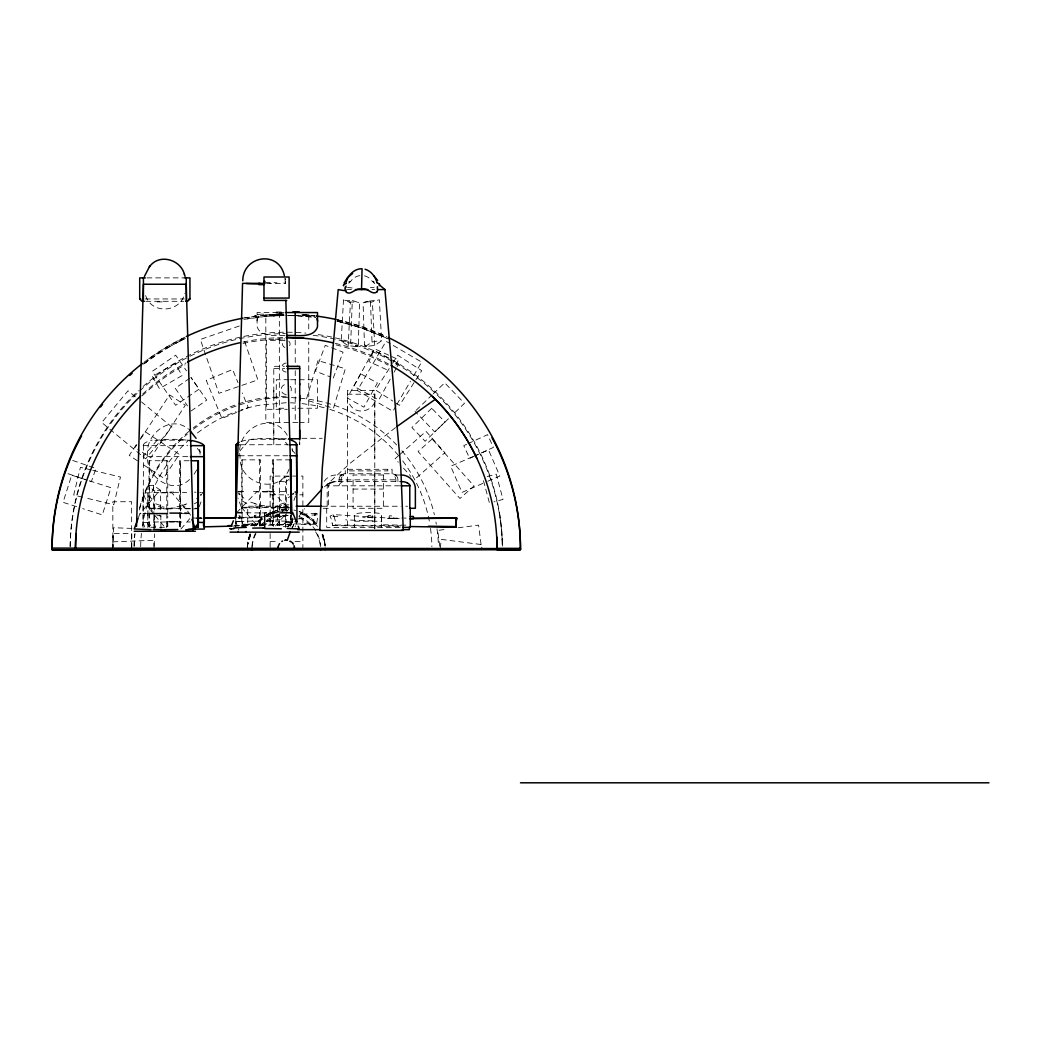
<?xml version="1.0" encoding="UTF-8"?>
<svg xmlns="http://www.w3.org/2000/svg" width="1041" height="1041" viewBox="0 0 1041 1041"><rect width="100%" height="100%" fill="white"/><g stroke="black" fill="none" stroke-linecap="round" stroke-linejoin="round"><path stroke-width="0.75" stroke-dasharray="5 3.75" d="M144.725 527.058L143.085 522.595L143.085 496.947M147.822 527.566L147.822 513.942M154.68 517.143L154.693 514.761M154.693 509.986L154.693 490.884L147.783 485.887L147.822 520.006M180.366 526.993L179.468 526.108L180.483 521.814L180.483 460.747L180.483 511.053M238.233 518.08L239.964 518.054L239.898 515.894L235.266 515.894M239.964 518.054L239.977 515.894M264.674 515.763L264.674 512.914L274.421 512.875M273.783 444.455L273.783 366.328L284.427 366.289M273.783 428.176L273.783 438.781L280.823 438.742M273.783 395.203L273.783 388.722M288.253 526.395A29.135 23.826 -90 0 0 289.658 524.963L291.077 521.424L291.077 514.944M299.704 442.945L299.704 444.715L299.704 441.02M347.382 408.97L347.382 406.146M347.382 395.697L347.382 394.565M354.604 525.705L354.604 527.384L354.604 513.903A36.995 18.152 0 0 1 381.461 513.72L381.448 527.384L381.448 514.709M374.786 528.984L374.786 394.214L347.382 394.214M112.896 549.492L112.922 533.382L131.739 533.421L131.713 549.492M154.667 528.177L154.68 516.31M326.718 508.294L326.692 527.384L401.149 527.384M332.3 523.454C331.402 526.746 337.089 525.874 335.605 522.959A25.999 22.967 88.5 0 0 334.551 518.236L333.875 514.644L330.062 516.089A24.307 23.566 86.7 0 1 332.17 523.467M252.742 525.653L252.755 523.493L250.712 525.601M288.943 476.505A30.553 9.824 -21.2 0 0 288.032 476.466L286.587 476.479L279.548 481.436L279.209 510.91M279.04 525.653L279.509 515.36M284.31 523.571L286.054 521.931L286.158 513.408M286.184 510.91L286.587 476.479M235.708 527.306L235.93 519.225M358.299 343.985L359.679 302.957L352.3 300.446L350.726 342.203L357.31 346.562L358.299 343.985A30.579 17.71 -54.9 0 1 355.554 346.601L354.474 346.406A29.903 9.616 21.2 0 0 350.075 345.859L348.149 345.755L341.214 340.967L343.504 299.86L350.414 302.476L348.149 345.755M247.277 548.113L247.836 541.762L250.009 533.994M112.805 549.492L113.638 527.722L132.636 528.451M154.159 546.382L154.641 533.955M317.609 518.353A24.255 23.514 -87.2 0 0 316.75 524.196L313.328 523.636L313.523 521.203A26.012 22.967 -89.1 0 1 314.499 516.596L314.824 515.568A26.598 12.479 88.6 0 1 315.983 513.278L317.583 514.085M367.915 517.676L368.098 515.438L372.73 515.724L372.535 517.832L367.967 517.247M372.535 517.832L372.665 515.711M389.1 518.327L389.308 515.802L393.94 516.076L393.732 518.405L389.1 518.366L401.319 518.002M338.898 485.809L340.238 483.141L343.231 481.736A16.422 11.62 90 0 1 344.87 481.58M247.537 545.263L247.394 546.668A38.998 38.998 0 0 1 251.102 532.875L247.537 545.263L250.972 533.148M440.226 548.113L441.358 539.381L482.23 544.664L481.723 548.581M368.007 517.039L372.639 517.117M393.745 518.379L333.875 514.644M291.558 523.259L292.69 521.502M285.755 522.205L286.067 521.229L285.351 521.203M145.636 295.566C151.648 314.903 180.809 312.638 184.764 293.198M138.414 517.598L139.806 513.799L157.646 492.848L171.999 492.848L189.839 513.799L191.232 517.598M199.273 506.616L201.733 499.927M293.926 500.422L295.514 496.128M295.097 526.876L295.475 525.848M333.276 378.026L343.062 352.157L325.247 345.352L315.462 371.221L330.309 376.894M395.931 365.287L398.495 359.613L390.089 355.801M196.736 469.92L193.613 475.099M289.164 469.036C278.936 496.128 238.48 483.844 240.068 456.583C235.058 429.23 272.742 408.827 287.667 435.984M390.219 379.184L378.729 399.991L353.771 386.211L373.706 350.14L391.715 360.095M394.058 372.249L396.348 368.085M397.115 366.692L398.651 363.921L393.108 360.85M292.079 527.67L294.408 523.584M396.087 405.821L392.886 411.286L357.31 390.479L386.068 341.279L390.18 343.686M396.881 404.455L410.466 381.214M413.667 375.749L421.657 362.086L391.546 344.48M389.204 368.605L375.502 389.946L392.821 401.071M392.626 363.27L397.766 355.267L421.748 370.674L414.904 381.344M414.045 382.672L399.484 405.352L394.149 401.93M135.057 447.474L136.826 444.78M140.366 439.38L169.605 394.89L185.324 405.235L150.776 457.806L137.672 449.192M136.241 444.806L129.24 455.372L139.819 462.373M140.613 438.209L144.972 431.599L179.338 454.357L163.606 478.118L141.134 463.245M374.786 402.373C370.141 412.314 355.658 414.617 349.776 404.442A34.887 32.844 -7.4 0 1 347.967 401.774L347.382 400.902M299.183 516.089L304.675 508.672M282.41 511.131C283.139 510.558 288.045 502.556 285.494 503.245M288.773 508.841L287.967 509.986M287.706 510.363L286.9 511.495M143.554 445.106L143.085 527.475M255.5 525.77L262.462 518.847L255.631 525.614A38.998 38.998 0 0 1 261.408 519.68M239.807 451.052L249.84 439.25L282.944 439.25L287.954 445.158M180.9 529.088L191.375 516.778M275.553 525.9L284.466 515.425M245.949 524.274L244.336 524.261L241.564 527.201M236.619 512.679L256.567 491.964L272.794 491.964L290.517 510.376M287.797 526.98L288.708 526.082M288.331 526.447L289.138 525.653M260.146 525.705L259.599 520.929L262.826 520.903M288.995 525.783L291.363 523.441M324.493 486.759L350.427 463.024L395.788 427.383M291.285 523.519L292.261 522.569L292.261 517.286M348.761 283.178L350.622 281.46A13.65 13.559 8.3 0 1 354.981 277.348L355.501 277.023A12.687 12.518 0.1 0 1 360.641 275.579M416.14 410.284L432.132 394.903M433.277 393.81L444.689 382.815L464.455 403.361L453.03 414.344M448.463 418.742L434.761 431.937L414.995 411.39M166.261 527.28L167.744 525.744L166.768 521.814M282.814 524.976L284.505 523.389M269.554 315.358L270.946 314.616M398.716 455.516L395.151 458.665L398.3 462.23M399.9 454.462L426.016 431.351L444.91 452.705L415.229 478.964M189.592 479.485C172.312 496.05 145.024 476.271 147.549 454.774C145.219 433.928 170.893 414.084 188.525 429.165M262.137 517.715L254.29 526.03A38.998 38.998 0 0 1 288.188 509.387L276.412 510.611L265.377 515.425M143.476 364.064L158.193 353.628M144.686 363.166L148.303 360.446M288.877 479.485L285.377 482.035L285.39 511.612M340.719 475.008L344.441 473.746L392.535 473.746L396.244 475.008M148.798 358.703L167.913 346.224L185.363 336.985M365.235 346.562L372.014 342.073L370.44 300.368L363.075 302.892L364.467 344.571L365.235 346.562L368.566 346.198A29.903 9.616 -21.2 0 1 373.081 345.638L374.721 345.547L381.631 340.758L379.34 299.743L370.752 302.384M189.631 378.338L175.252 388.28L187.536 405.938M191.05 410.987L206.73 400.147L190.945 377.441L199.078 389.139L175.604 405.313L152.22 371.377L175.695 355.202L186.495 370.869M158.102 353.68L168.369 347.343M265.702 516.596L276.88 511.873L286.301 510.728M168.278 347.395L184.049 338.989L178.701 341.669M266.808 515.933L269.033 514.748M329.685 482.816L330.036 482.647A14.626 14.626 0 0 1 335.749 481.632L401.214 481.567M466.576 444.338L463.779 445.626L469.673 458.365L473.863 456.439M467.982 443.7L487.539 434.657L493.421 447.396L475.256 455.789M331.22 482.816L331.962 482.504A16.383 16.383 0 0 1 337.596 481.619M472.523 456.804L450.688 466.238L461.996 492.406L483.831 482.972M473.967 456.179L488.528 449.881L499.836 476.049L485.275 482.334M236.554 412.444L221.902 418.469L206.235 380.342L232.598 369.503L238.025 382.698M238.012 411.846L248.265 407.63L242.241 392.964M239.287 326.002L200.327 339.444L218.909 393.316L257.869 379.874L243.412 337.974M349.646 281.76L350.622 281.46M487.201 476.57L496.232 474.149L503.011 499.42L493.981 501.84M185.077 506.746L183.177 507.162M277.791 505.861L275.878 506.277M244.778 317.817L270.374 314.655M444 529.596L437.701 530.416L440.174 549.492M458.144 527.774L478.587 525.132L481.723 549.492M315.983 513.278L300.498 514.527M265.39 315.124L274.199 314.499M279.105 514.514L275.956 514.735L276.177 516.896C286.197 518.093 277.426 513.564 276.177 516.896M316.867 514.788L310.96 515.165M288.201 515.386L266.743 516.557M286.054 521.931L288.032 521.892M272.716 314.512L274.538 314.408M143.111 522.595L147.315 522.387M153.912 514.319L148.681 508.164L143.216 492.979L159.911 492.315M238.22 491.977L243.165 491.755M236.762 521.658L239.196 521.541M275.253 339.21L284.779 338.924M268.682 507.188L264.349 507.201M237.023 521.645L235.826 521.71L238.831 529.973M238.896 521.554L252.625 521.047M147.288 522.387L149.136 526.98M283.464 516.648L285.95 516.531M147.77 522.374L149.006 522.309L150.424 525.848A29.135 23.826 90 0 0 151.83 527.28M275.292 314.447L279.17 314.226M175.604 508.099L171.401 508.073M264.336 516.661L237.803 517.598M153.899 519.81L153.925 522.114L154.732 522.088M278.897 314.304L279.626 314.213M261.33 517.533L237.738 518.132M279.313 314.291L280.849 314.252M374.721 345.547L372.444 302.371M355.554 346.601L357.31 346.562M148.134 513.629L139.949 513.799M140.795 513.773L140.014 513.799M254.889 517.143C266.847 515.087 252.833 521.177 254.746 515.308L259.443 514.983L259.625 517.546M233.47 526.095L293.822 524.664M280.797 314.174L281.734 314.161M234.589 525.497L294.043 524.091M295.644 524.052L313.328 523.636M196.45 508.229L195.07 508.255M288.904 507.344L284.232 507.435M301.109 524.508L316.659 524.196M281.695 314.226L283.048 314.135M281.825 314.226L283.581 314.135M284.505 507.422L241.382 507.279L238.012 498.119M238.168 517.637L239.898 517.611M283.308 314.2L283.972 314.2M283.673 315.527L265.234 316.451L243.659 319.405A234.16 234.16 0 0 1 283.035 315.592M189.904 508.346L149.357 508.19M278.624 512.836L273.77 512.888M279.548 481.436L280.615 481.436A35.069 11.269 -21.2 0 1 285.377 482.035M284.974 335.488C275.943 335.241 260.406 337.57 257.101 326.601L257.101 312.547L284.115 312.547M170.06 521.788L180.483 521.814M286.275 396.166L259.443 398.56A152.168 152.168 0 0 0 193.405 427.799M286.275 402.724L260.601 405.014A145.61 145.61 0 0 0 240.978 409.959M281.408 438.742L287.368 438.729M266.639 512.914L265.013 512.914M146.898 277.882L183.854 277.882M269.216 283.36L270.231 283.36M266.574 283.36L285.351 283.36M347.382 289.58L351.455 289.58M372.001 289.58L374.617 289.58M145.324 298.962L184.322 298.962M145.792 301.304L183.854 301.304M157.243 301.89L164.829 301.89M284.18 315.358L263.126 315.358L263.126 312.547L263.126 313.953A27.56 4.164 -2.8 0 0 257.153 314.694M285.702 315.358L293.25 315.358M293.601 315.358L311.454 315.358M284.167 340.485L266.353 340.485L266.353 409.308L287.407 409.308M273.783 368.579L284.714 368.579M288.956 379.731L276.268 379.731L276.268 408.241L285.781 408.241M290.543 379.731L317.492 379.731L317.492 408.241L292.131 408.241M297.765 422.373L265.832 422.373L265.832 315.007M299.222 422.373L308.748 422.373L308.748 341.995M301.89 438.3L322.19 438.3M240.783 444.767L288.37 444.715M143.085 445.652L187.744 445.652M239.209 455.763L288.032 455.763M187.744 456.648L143.085 456.648L157.139 440.148L188.746 440.148A145.61 145.61 0 0 0 142.266 526.772M290.452 459.862L272.339 459.862L272.339 526.395M189.111 460.747L179.468 460.747L179.468 527.28M399.861 475.008L393.238 475.008A6.506 6.506 0 0 1 393.888 475.529M339.041 481.567L339.041 479.836L397.922 479.836L397.922 481.567M399.627 485.809L327.186 485.809L327.186 508.294M353.081 489.062L383.361 489.062M270.139 494.826L288.851 494.826M299.756 494.826L302.879 494.826M288.825 504.82L284.193 504.82A4.684 4.684 0 0 0 279.509 509.504M288.526 506.238L247.732 506.238L247.732 525.64M322.255 506.238L401.123 506.238M405.756 506.238L407.551 506.238M323.231 508.294L328.618 508.294L328.618 485.809M354.604 521.216L381.448 521.216M245.962 526.395L241.772 526.395L241.772 459.862L260.614 459.862L260.614 526.395M283.438 526.395L291.077 526.395L291.077 515.035M150.737 527.28L167.744 527.28L167.744 515.92M270.139 541.385L277.934 541.385M295.084 541.385L302.879 541.385M262.059 512.914L264.674 512.914L264.687 515.959M266.756 520.89L270.022 520.903M160.743 509.687L160.522 490.285L159.455 490.285A35.069 11.269 21.2 0 0 154.693 490.884M332.495 525.601L400.98 526.421M288.877 315.527L295.397 315.683M201.434 518.145L195.591 518.028M335.814 525.002L400.772 525.874M245.975 512.784L255.592 512.888A30.41 0.82 0 0 0 262.423 512.94M201.564 518.171L191.973 518.015L196.268 518.067M181.967 513.642L189.839 513.799M399.276 518.587L387.382 518.353M403.726 518.054L406.133 518.106M200.067 518.132L201.186 518.158M148.681 508.164L149.553 508.19M160.522 490.285L153.495 485.34L152.142 485.327A30.553 9.824 21.2 0 0 147.783 485.887M280.159 491.43L288.695 491.716M242.059 507.292L243.165 507.331M187.458 521.931L190.308 522.009M290.439 402.789L297.921 403.192M362.749 517.624L365.248 517.715M244.232 524.248L244.271 527.214M291.077 521.424L292.287 521.476M337.896 516.518L330.062 516.089M296.711 315.735L315.345 317.323M301.877 314.642L314.33 315.8M304.831 314.876L309.268 315.241L305.481 314.916M303.087 314.85L314.408 316.061M302.059 403.583L311.949 405.014A145.61 145.61 0 0 1 324.818 407.916M313.341 315.683L314.85 315.865M336.777 319.873L341.539 320.797M256.906 506.277L254.993 505.861M164.192 507.162L162.292 506.746M337.037 321.083L361.578 327.941L388.501 338.989M337.427 319.782L360.667 326.249L386.185 336.49M293.848 510.09L295.67 510.493M91.192 469.933L80.417 467.331L73.716 495.035L82.955 497.273M92.74 470.311L120.47 477.025L113.768 504.729L84.49 497.637M364.506 275.852A12.713 12.609 -3.9 0 1 367.538 277.01L368.514 277.609A13.754 13.702 -59.5 0 1 372.353 281.395L373.368 281.695M76.644 506.668L63.046 502.335L71.725 475.177L110.984 487.722L102.304 514.879L82.681 508.607M72.662 460.434L95.928 468.502L91.322 481.762L88.42 480.76M68.055 473.681L86.963 480.252M388.683 355.163L374.656 348.826L368.865 361.604L389.907 371.13M154.484 504.078C152.65 503.506 155.825 510.142 157.217 511.469M385.873 337.791L361.63 327.954L336.659 321.031A234.16 234.16 0 0 1 386.81 338.247M135.343 396.803L128.03 390.752L101.732 422.49L145.623 458.847L171.921 427.109L141.446 401.865M372.366 281.395L374.747 283.62M245.247 526.369L244.856 526.017A32.87 27.417 90 0 1 242.462 523.441L241.772 521.424M147.275 499.537L150.255 508.203L152.402 511.274M366.497 346.588L364.467 344.571M273.093 525.666L272.339 524.859L273.315 520.929L273.315 459.862L273.315 526.395M403.544 468.151L410.896 476.453M291.974 449.868L294.98 453.408M197.269 448.398L201.277 453.108M241.382 507.279L257.231 525.9M154.966 515.555L165.441 527.852M317.167 525.913L308.826 517.911L299.99 513.213A38.998 38.998 0 0 1 317.531 526.408M159.741 515.165L160.821 516.739L160.965 528.321M332.964 514.67L333.875 516.297M272.091 518.483L270.153 514.215L267.888 515.334A38.998 38.998 0 0 1 286.965 510.728M153.925 522.114L155.812 528.216M143.216 492.979L143.619 494.436M483.479 480.76L489.465 503.063M324.714 543.142L325.052 545.562L321.786 533.604A38.998 38.998 0 0 1 325.117 546.278M254.967 517.585L254.811 515.308M284.909 278.285L285.403 283.36L285.403 278.585M285.195 281.669L285.403 283.243M499.524 513.187L501.71 531.001L502.335 546.98M292.131 448.411L292.443 451.182M199.703 449.296L200.119 454.774M154.029 548.113L153.73 540.279L112.545 541.854L112.805 548.581M292 517.559L292.274 527.28M314.798 513.252L314.824 515.568M154.003 529.088L153.847 515.217M153.495 485.34L153.821 512.679M285.429 525.419L285.429 527.397M285.39 514.566L285.429 526.408M131.713 548.113L131.621 501.723L112.805 501.762L112.896 548.581M395.866 481.567L395.866 479.836A5.804 5.804 0 0 0 393.875 475.542M392.067 473.746L392.067 469.296L345.287 469.296L345.287 473.746M387.812 469.296L387.812 470.896L349.529 470.896L349.529 469.296M374.786 407.565L374.786 390.388L347.382 390.388L347.382 528.984M374.786 412.796L374.786 458.17M374.786 473.811L374.786 528.334M347.147 479.836L347.147 481.567M341.097 481.567L341.097 479.836A5.804 5.804 0 0 1 343.088 475.542M308.748 315.202L308.748 331.272M302.879 549.492L302.879 476.088L270.139 476.088L270.139 525.705M295.228 340.004L295.228 364.233M295.228 370.687L295.228 422.373M290.452 515.035L290.452 526.395M281.968 314.161L281.968 315.358M280.94 312.547L280.94 315.358M279.509 512.458L279.509 524.261A4.684 4.684 0 0 0 279.691 525.549M279.352 312.547L279.352 422.373M277.544 506.238L277.544 525.64M273.119 314.551L273.119 315.358M270.139 533.578L270.139 549.492M259.599 459.862L259.599 526.395M242.137 459.862L242.137 526.395M235.786 518.509L235.786 526.746M180.483 512.679L180.483 527.28M167.744 514.371L167.744 460.747L149.006 460.747L149.006 511.053M166.768 460.747L166.768 527.28M149.631 460.747L149.631 527.28M149.006 512.588L149.006 527.28M143.879 362.372A234.225 234.225 0 0 1 184.986 337.154M243.087 318.13A234.225 234.225 0 0 1 283.204 314.135M303.881 314.772A234.225 234.225 0 0 1 315.202 315.904M336.711 319.613A234.225 234.225 0 0 1 386.849 336.803M274.954 315.618A25.374 1.47 -2.4 0 1 278.481 315.449M142.591 394.11A210.763 210.763 0 0 1 186.027 362.919M242.982 342.047A210.763 210.763 0 0 1 285.156 337.557M335.228 343.335A210.763 210.763 0 0 1 388.866 364.233M140.678 546.681A145.61 145.61 0 0 1 141.433 533.382M197.413 432.991A145.61 145.61 0 0 1 235.969 411.689M329.893 409.412A145.61 145.61 0 0 1 398.104 455.086M402.763 460.968A145.61 145.61 0 0 1 429.751 523.48M430.519 528.425A145.61 145.61 0 0 1 431.885 546.681M134.12 546.382A152.168 152.168 0 0 1 134.744 534.319M139.533 508.073A152.168 152.168 0 0 1 188.811 431.481M70.15 547.006A216.125 216.125 0 0 1 138.401 390.713M143.098 386.445A216.125 216.125 0 0 1 305.924 333.107M318.208 334.59A216.125 216.125 0 0 1 502.4 546.512M274.681 315.189A28.979 2.733 -1.7 0 1 278.194 315.033M256.958 320.849A10.293 8.627 -5.5 0 1 259.534 315.67M306.926 315.891A27.613 2.108 4.7 0 1 310.283 316.23M254.433 315.813A14.392 1.067 -4.2 0 1 256.164 315.501M265.299 282.592A21.393 0.989 0 0 1 276.919 282.788M283.842 282.905A20.495 3.097 -15.5 0 1 284.193 282.944M274.147 512.914A30.41 0.82 0 0 1 267.407 512.953M252.716 523.558A32.362 14.027 -26.3 0 1 245.884 524.339M374.122 287.251A18.139 2.798 0.2 0 1 370.427 287.654M373.133 281.708A17.02 2.915 9.8 0 1 374.448 282.124M348.644 282.007A17.007 2.967 -9.6 0 1 349.451 281.747M347.147 287.537A17.905 3.474 -4 0 1 346.484 287.407M352.157 287.954A18.139 3.032 -0.9 0 1 347.967 287.433M349.034 302.033A27.886 4.841 10.1 0 1 358.69 302.397M344.792 300.381A24.034 4.307 11.5 0 1 353.185 301.109M341.201 340.954A26.428 8.497 21.2 0 1 350.726 342.216M364.363 302.163A27.951 4.841 -10.1 0 1 372.431 301.747M369.529 301.083A24.021 4.294 -11.5 0 1 377.961 300.302M372.014 342.086A26.428 8.497 -21.2 0 1 381.631 340.758M324.206 481.371A14.054 14.054 0 0 1 335.97 475.008L343.738 475.008A6.506 6.506 0 0 0 343.075 475.529M328.292 485.679A4.632 4.632 0 0 1 331.272 482.998M326.874 485.692A4.502 4.502 0 0 1 329.737 482.985M339.041 479.836A6.025 6.025 0 0 1 340.875 475.529M340.875 475.529A6.181 6.181 0 0 1 341.474 475.008M396.1 475.529A6.025 6.025 0 0 1 397.935 479.836M395.489 475.008A6.181 6.181 0 0 1 396.1 475.529M254.746 521.203A28.068 1.041 -0.2 0 1 263.373 521.086M266.561 521.047A27.847 0.976 0 0 1 279.365 521.164M281.447 521.034A30.514 1.054 0.2 0 1 285.911 521.177M246.457 507.995A25.322 0.898 -1.2 0 1 242.449 507.566M261.317 507.995A22.837 0.846 -0.6 0 1 249.502 507.865M243.932 498.145A44.464 17.046 9.6 0 1 241.798 496.492M246.782 503.428A37.346 15.277 2.2 0 1 239.625 498.704M255.188 503.571A31.933 10.553 7 0 1 250.699 502.126M256.867 504.247A28.354 11.061 3.4 0 1 254.446 503.662M264.635 505.744A24.555 10.254 1.7 0 1 258.09 504.976M276.529 506.98A24.919 12.505 -0.1 0 1 268.877 508.06M281.577 505.523A28.354 13.455 0.2 0 1 278.481 506.46M284.362 502.881A31.933 11.607 -4.6 0 1 279.756 504.482M240.952 441.592A36.344 6.845 -1.8 0 1 247.901 439.744M248.643 439.927A28.055 5.804 -0.7 0 1 285.104 439.692M287.915 439.211A36.344 7.716 0.4 0 1 290.426 439.927M269.411 491.482A28.068 1.041 0.2 0 1 278.038 491.599M266.444 491.183A26.832 1.08 0 0 1 270.348 491.196M253.418 491.547A27.847 0.976 0 0 1 266.457 491.43M238.428 491.716A31.75 1.106 -0.2 0 1 245.572 491.274M270.244 520.838A27.274 1.249 -0.1 0 1 273.718 520.864M289.268 522.257A21.393 8.406 -27.5 0 1 291.805 522.998M285.768 522.192A19.259 7.573 -27.5 0 1 289.307 522.231M282.449 515.907A29.187 16.292 35.3 0 1 279.86 516.765M290.335 507.566A25.322 0.898 1.2 0 1 286.34 507.995M283.282 507.865A22.837 0.846 0.6 0 1 271.467 507.995M291.22 495.594A44.464 15.966 -9.5 0 1 288.266 497.754M288.084 521.827A28.367 11.178 -27.7 0 1 292.3 522.543M143.476 445.028A36.344 7.716 -0.4 0 1 152.168 440.096M176.71 521.983A28.068 1.041 0.2 0 1 185.337 522.101M173.743 521.684A26.832 1.08 0 0 1 177.647 521.697M160.717 522.048A27.847 0.976 0 0 1 173.756 521.931M154.172 522.062A30.514 1.054 -0.2 0 1 158.635 521.931M197.621 508.515A25.322 0.898 1.2 0 1 193.626 508.88M190.581 508.75A22.837 0.846 0.6 0 1 178.766 508.88M152.207 498.899A44.464 15.966 9.5 0 1 146.651 494.436M197.972 497.663A44.464 17.059 -9.5 0 1 196.554 498.769M196.931 502.335A37.346 15.277 -2.2 0 1 194.277 503.831M186.768 503.896A31.933 10.553 -7 0 1 184.895 504.456M185.636 504.547A28.354 11.061 -3.4 0 1 183.216 505.132M181.993 505.861A24.555 10.254 -1.7 0 1 175.448 506.629M171.192 508.945A24.919 12.505 0.1 0 1 163.554 507.865M161.602 507.344A28.354 13.455 -0.2 0 1 158.505 506.407M160.327 505.366A31.933 11.607 4.6 0 1 155.708 503.766M154.966 440.577A28.055 5.804 0.7 0 1 188.252 440.317M162.045 492.484A28.068 1.041 -0.2 0 1 170.672 492.367M169.735 492.081A26.832 1.08 0 0 1 173.639 492.081M173.626 492.328A27.847 0.976 0 0 1 186.664 492.445M194.511 492.159A31.75 1.106 0.2 0 1 195.981 492.224M199.729 492.432A31.75 1.106 0.2 0 1 201.42 492.575M166.365 521.749A27.274 1.249 0.1 0 1 169.839 521.723M161.381 516.076A29.239 15.316 -29.4 0 1 156.54 514.905M153.743 508.88A25.322 0.898 -1.2 0 1 149.748 508.45M168.603 508.88A22.837 0.846 -0.6 0 1 156.801 508.75M266.795 523.857A340.993 54.301 -6.9 0 1 242.878 524.508M303.269 518.574A208.174 24.346 -5.7 0 1 290.413 519.264M280.328 519.719A208.174 24.346 -5.7 0 1 275.696 519.901M405.912 525.145A340.993 54.301 6.3 0 1 381.982 524.742M373.016 520.877A208.486 24.385 5.1 0 1 345.625 519.836M143.905 363.83A234.16 234.16 0 0 1 185.805 338.221M289.346 315.592A234.16 234.16 0 0 1 315.605 317.414M252.117 546.473A34.327 34.327 0 0 1 255.956 533.669M261.59 525.887A34.327 34.327 0 0 1 262.735 524.755M266.483 521.684A34.327 34.327 0 0 1 291.597 515.802M299.183 517.911A34.327 34.327 0 0 1 312.873 527.995M315.67 531.964A34.327 34.327 0 0 1 320.459 546.421M293.51 524.261A4.684 4.684 0 0 1 292.742 526.824M290.166 386.172A5.062 5.062 0 0 1 290.27 392.522M286.171 394.461A5.062 5.062 0 0 1 281.213 389.308A5.062 5.062 0 0 1 286.379 384.35M288.825 341.175A3.813 3.813 0 0 1 288.917 346.757M284.87 347.551A3.813 3.813 0 0 1 285.013 340.407M286.184 372.04A4.489 4.489 0 0 1 281.786 367.46A4.489 4.489 0 0 1 286.366 363.062M247.303 547.032A38.998 38.998 0 0 1 250.387 533.096M251.987 546.655A34.314 34.314 0 0 1 255.357 533.421M260.224 525.991A34.314 34.314 0 0 1 278.402 514.944M298.975 516.466A34.314 34.314 0 0 1 320.55 546.603M70.176 546.291A216.125 216.125 0 0 1 285.468 333.601M313.146 335.28A216.125 216.125 0 0 1 502.374 546.161M134.146 546.044A152.168 152.168 0 0 1 134.979 533.408M139.364 510.038A152.168 152.168 0 0 1 187.315 434.123M193.405 429.178A152.168 152.168 0 0 1 396.621 444.936M401.878 450.766A152.168 152.168 0 0 1 434.396 514.814M435.906 522.035A152.168 152.168 0 0 1 436.309 524.3M437.012 528.841A152.168 152.168 0 0 1 438.404 546.044M142.318 395.723A210.789 210.789 0 0 1 185.103 364.792M242.995 343.413A210.789 210.789 0 0 1 285.169 338.924M336.087 344.896A210.789 210.789 0 0 1 387.916 365.053M318.026 360.576L306.184 400.056L333.484 408.241L345.326 368.761L318.026 360.576M360.72 373.771L347.239 397.922L363.921 407.161L377.402 383.01L360.72 373.771M431.742 408.28L411.911 427.552L425.144 441.267L444.988 421.995L431.742 408.28M432.145 439.003L418.092 451.534L459.953 498.496L473.993 485.978L432.145 439.003M175.083 363.387L152.415 376.478L159.442 388.618L182.097 375.541L175.083 363.387M281.291 311.988L274.811 311.988L274.798 313.12L281.291 313.12L281.304 311.988M383.361 475.008L353.081 475.008L353.081 508.294L383.361 508.294L383.361 475.008M202.006 518.171L197.699 518.106L202.006 518.171M302.397 512.836L299.144 511.521A38.998 38.998 0 0 1 316.919 524.235L311.142 518.301L302.397 512.836M323.543 536.87L322.593 534.137A38.998 38.998 0 0 1 325.156 545.289L323.543 536.87M140.873 513.473A25.322 0.898 1.2 0 0 140.873 513.525M188.772 513.525A25.322 0.898 -1.2 0 0 188.785 513.499"/><path stroke-width="1.5" d="M52.115 549.778L520.5 549.492L52.115 549.778A234.225 234.225 0 0 1 81.601 435.841M520.5 548.581L52.115 548.113M194.836 527.253L195.201 526.928A32.87 27.417 -90 0 0 197.621 524.326L198.311 522.309L198.311 460.747L191.414 460.747M203.333 525.198L204.296 522.595L204.296 445.652L190.438 445.652M235.331 518.106L235.331 515.894M239.209 444.767L235.786 444.767L235.93 492.094L236.762 492.055M291.077 513.33L291.077 459.862L290.231 459.862M296.138 494.41L296.854 492.094L296.555 444.247L296.997 521.71L296.23 523.779M299.704 430.037L299.704 438.795L292.404 438.742M299.704 400.694L299.704 399.406M299.704 399.093L299.704 383.569M497.077 549.921L520.5 549.726A234.225 234.225 0 0 0 492.016 437.78M520.435 548.542L497.077 548.542M75.472 548.932L75.472 549.96M246.183 532.146L246.196 531.444M325.273 548.425L325.273 548.542A38.998 38.998 0 0 1 325.273 549.492L325.273 549.518M75.472 547.995L75.967 533.968M320.589 549.921L320.576 548.672M136.553 526.382L143.411 284.245L186.235 284.245L193.236 531.261M235.982 517.611L242.566 283.36L265.039 283.36M242.774 280.849C242.8 255.67 278.793 249.749 284.349 275.605M278.168 547.045L278.142 547.293A7.834 7.834 -65.2 0 0 278.025 548.113M204.114 493.213L203.763 494.423M144.413 276.412L149.475 266.639M287.29 540.201L290.361 531.535M138.128 518.353L134.224 528.984L151.049 529.648M231.232 526.212L233.353 520.799M346.315 281.434C348.54 274.694 354.552 268.513 362.06 268.747L361.539 289.58M344.05 283.126L347.486 277.557L352.626 273.51M279.587 543.584L278.702 545.185A8.107 8.094 -81.2 0 0 278.22 546.85M346.106 286.184C342.177 289.775 351.129 292.04 338.195 289.58L322.281 467.982L319.795 530.403L403.335 530.403M376.647 292.157C371.481 295.41 367.486 286.874 361.917 289.359M306.614 506.16L321.201 489.999M150.086 265.923C159.859 253.497 180.483 259.599 184.374 274.173M149.331 266.808L150.242 265.754M184.322 277.882L189.943 277.882L189.943 298.962L187.601 301.304L185.779 301.304M361.175 289.359C355.449 287.316 351.39 295.527 346.393 292.326M397.011 426.485L435.333 399.276C452.445 416.387 466.576 436.452 476.895 458.339M281.825 541.45L282.54 541.034M284.74 540.279L285.52 540.175M285.637 540.162L286.639 540.136M454.943 518.093L456.765 518.028A30.488 26.923 88.5 0 0 455.958 525.224L456.023 527.24M188.044 529.335L195.422 528.984L191.934 519.498M454.709 518.106L409.62 518.665M233.783 528.763L230.933 528.88M203.776 526.863L232.052 526.121M235.305 517.911L204.036 518.067M228.161 525.64L231.375 525.575M233.08 518.197L203.437 518.197M280.393 512.823L292.352 512.679M410.271 516.479L413.42 516.453L413.381 518.665L411.065 518.665M149.618 513.616L167.094 513.564M242.006 512.719L237.075 512.679M263.243 528.099L264.687 528.099L264.687 515.959M145.324 277.882L139.702 277.882L139.702 298.962L142.044 301.304L144.231 301.304M258.767 283.36L259.808 283.36M355.449 289.58L367.759 289.58M403.296 530.403L400.798 467.982L384.923 289.58L377.493 289.58L377.349 286.756M263.985 298.077L289.112 298.077L289.112 276.997L263.985 276.997L263.985 300.42L286.743 300.42M139.702 298.962L140.678 298.962M188.968 298.962L189.943 298.962M292.794 311.988L299.274 311.988M285.702 312.547L317.492 312.547L317.492 326.887C313.562 338.728 296.516 334.981 286.835 335.475M286.613 366.289L297.557 366.328M287.121 368.579L299.704 368.579M290.153 444.767L296.997 444.767M235.786 455.763L237.947 455.763M290.153 455.763L296.997 455.763M190.438 456.648L204.296 456.648L204.296 529.088L194.953 529.088M401.136 485.809L409.79 485.809L409.79 508.294L415.372 508.294L415.372 489.062A14.054 14.054 0 0 0 401.319 475.008M296.164 506.238L321.487 506.238M194.12 527.28L198.311 527.28L198.311 460.747M402.568 527.384L410.284 527.384L410.245 508.294M297.635 529.661L320.199 529.661M402.177 529.661L409.36 529.661L409.36 527.11M134.224 531.261L195.422 531.261M230.074 532.146L299.274 532.146M520.5 782.806L988.95 782.806M288.695 438.729L292.014 438.742M297.661 366.328L299.704 366.341L299.704 384.832M413.29 518.223L456.752 518.119A34.236 34.236 0 0 0 455.958 525.185L455.841 518.054M428.385 526.239L455.984 526.603M410.818 526.564L455.997 527.266M287.212 528.451L298.025 528.867M198.311 522.309L202.54 522.517M202.54 492.9L204.153 492.979L204.153 445.652M295.254 521.619L296.971 521.71M202.657 522.517L204.296 522.595M295.032 492.003L296.854 492.094M303.998 338.286L286.223 337.531A210.763 210.763 0 0 1 332.795 342.762M365.066 269.229C371.234 271.076 375.398 276.737 377.128 282.723M407.278 482.816L406.94 482.647A14.626 14.626 0 0 0 401.214 481.632M290.556 541.346L291.285 541.841M380.147 285.481L384.923 289.58M189.592 430.05L196.072 438.313M432.47 396.465L435.333 399.276M373.615 275.683L377.662 280.432M296.464 444.13L296.529 444.208A36.344 7.716 0.4 0 0 291.311 440.226M292.495 542.999L293.328 544.144M292.729 512.679L296.008 520.799M298.207 526.278L299.274 528.919M236.294 493.46L235.956 492.25M184.322 274.03L185.103 276.412M294.03 545.666L294.395 547.163M294.408 547.345L294.473 548.113M496.765 536.961L497.077 547.189M455.984 526.343L455.958 525.588M285.846 300.42L291.909 514.319M238.168 531.444L238.181 532.146M251.961 549.921L251.961 549.492A34.327 34.327 0 0 1 252.013 547.982M520.435 548.256L520.435 548.308A234.225 234.225 0 0 0 388.228 337.466M75.472 548.581L75.472 548.113A210.763 210.763 0 0 1 140.86 395.736M299.704 395.294L299.704 439.901M295.228 312.547L295.228 335.67M291.077 459.862L291.077 513.408M290.452 459.862L290.452 480.955M235.786 444.767L235.786 515.451M197.946 460.747L197.946 527.28M186.248 277.882L186.248 301.304M143.411 277.882L143.411 301.304M52.05 548.347A234.225 234.225 0 0 1 142.5 363.426M186.313 336.516A234.225 234.225 0 0 1 242.501 318.247M316.269 316.048A234.225 234.225 0 0 1 335.709 319.392M187.627 362.06A210.763 210.763 0 0 1 239.716 342.762M391.013 365.43A210.763 210.763 0 0 1 497.012 548.113M316.945 318.702A10.384 8.64 7.8 0 1 317.622 321.122M289.788 541.281A8.575 7.677 29.9 0 1 290.296 541.567M292.235 542.478A6.571 6.194 44.5 0 1 292.612 542.895M263.985 281.408A21.393 0.976 0 0 1 265.039 281.408M263.985 284.635A21.406 0.911 0 0 1 258.793 284.609M261.096 283.907A21.406 0.885 0 0 1 246.21 283.516M264.804 528.581A37.658 1.249 0.4 0 1 281.369 528.815M252.664 528.112A38.634 1.952 0 0 1 263.191 528.008M233.757 528.047A36.123 2.316 0.2 0 1 246.353 527.371M231.323 528.815A31.75 1.106 -0.3 0 1 229.619 528.568M377.649 289.619A6.129 4.815 78.3 0 1 376.998 291.922M379.145 285.781A17.606 3.461 4.6 0 0 379.653 285A17.359 3.409 6.1 0 0 379.184 283.946M377.154 282.853A17.111 3.201 8.3 0 1 379.041 283.946M346.276 291.948A6.051 4.45 -82.1 0 1 345.677 289.528M345.781 283.23A17.059 2.98 -9.6 0 1 346.25 283.022M343.712 284.974A17.32 3.136 -9 0 1 346.367 283.36M343.53 285.768A17.619 3.461 -5.7 0 1 343.465 285.052M161.81 529.609A28.068 1.041 0.2 0 1 153.17 529.492M164.764 529.895A26.832 1.08 0 0 1 160.874 529.882M177.803 529.531A27.847 0.976 0 0 1 164.751 529.648M192.793 529.375A31.75 1.106 -0.2 0 1 185.649 529.817M184.764 513.096A25.322 0.898 -1.2 0 1 188.642 513.408M169.904 513.096A22.837 0.846 -0.6 0 1 181.72 513.226M321.968 487.8A14.054 14.054 0 0 1 322.15 486.498M407.226 482.985A4.502 4.502 0 0 1 410.089 485.692M236.073 444.754A40.326 7.521 -2.4 0 1 236.58 444.13M293.432 493.551A44.464 15.966 -9.5 0 1 292.846 494.15M239.651 494.449A44.464 17.046 9.6 0 1 238.857 493.551M236.567 444.13A36.344 6.845 -1.8 0 1 239.105 442.347M204.01 445.639A40.326 7.521 2.4 0 0 203.502 445.014A36.344 6.845 1.8 0 0 192.182 440.629M201.251 494.436A44.464 17.059 -9.5 0 1 200.731 495.035M189.345 440.473A28.055 5.804 0.7 0 1 191.44 440.811M100.548 407.005A234.225 234.225 0 0 1 102.525 404.481M129.826 375.411A234.225 234.225 0 0 1 132.116 373.381"/></g></svg>
